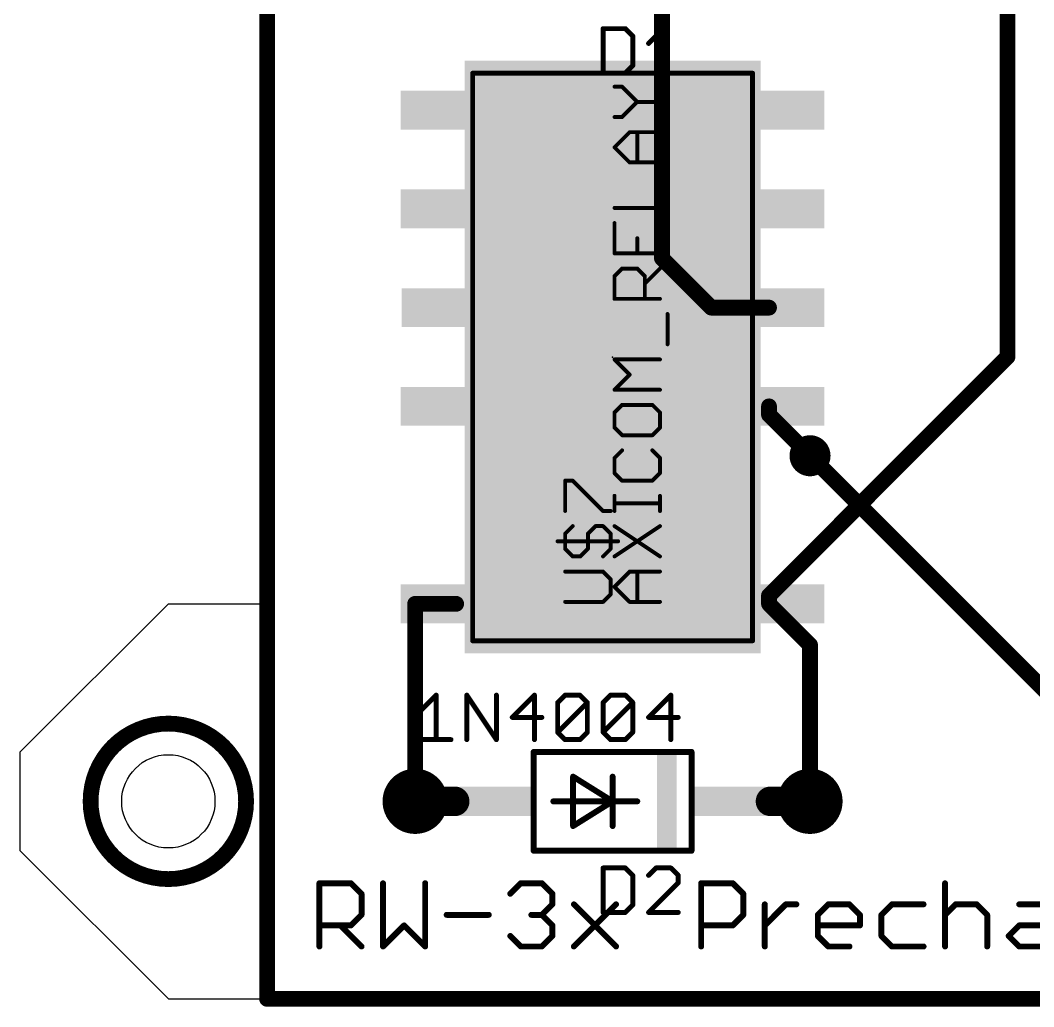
# Model space of a CAD drawing. Extents: x 8.2 to 88.1, y 6.1 to 80.7.
# Drawn here: x 20.32 to 46.4, y 6.15 to 31.52 of the extents above; entities that cross this region are included whole.
import ezdxf

# ---------------------------------------------------------------- set-up
doc = ezdxf.new("R2010")
doc.units = 0
for name, color, linetype in [('1', 22, 'CONTINUOUS'), ('16', 175, 'CONTINUOUS'), ('17', 82, 'CONTINUOUS'), ('18', 82, 'CONTINUOUS'), ('20', 7, 'CONTINUOUS'), ('21', 253, 'CONTINUOUS'), ('23', 7, 'CONTINUOUS'), ('25', 253, 'CONTINUOUS'), ('27', 253, 'CONTINUOUS'), ('39', 22, 'CONTINUOUS'), ('51', 253, 'CONTINUOUS')]:
    doc.layers.add(name, color=color, linetype=linetype)

# ---------------------------------------------------------------- blocks, each defined once
blk = doc.blocks.new('RECT')
blk.add_solid([(-0.5, -0.5), (0.5, -0.5), (-0.5, 0.5), (0.5, 0.5)])
blk = doc.blocks.new('ROUNDP')
at = {"const_width": 0.5}
blk.add_lwpolyline([(0, -0.25, 1), (0, 0.25, 1), (0, -0.25)], format="xyb", dxfattribs=at)
blk = doc.blocks.new('ROUNDV')
at = {"const_width": 0.5}
blk.add_lwpolyline([(0, -0.25, 1), (0, 0.25, 1), (0, -0.25)], format="xyb", dxfattribs=at)

msp = doc.modelspace()

# ---------------------------------------------------------------- linework, layer by layer
at = {"layer": '1', "const_width": 0.4064}
for points in [[(45.72, 22.86), (45.72, 58.42)], [(36.83, 25.4), (36.83, 44.45)], [(38.1, 24.13), (36.83, 25.4)], [(39.585, 24.13), (38.1, 24.13)], [(39.585, 16.725), (45.72, 22.86)], [(39.585, 21.59), (39.585, 21.375)], [(39.585, 21.375), (40.64, 20.32)], [(30.48, 11.43), (30.48, 16.51)], [(30.48, 16.51), (31.535, 16.51)], [(39.585, 16.51), (39.585, 16.725)], [(40.64, 15.455), (39.585, 16.51)], [(40.64, 11.43), (40.64, 15.455)]]:
    msp.add_lwpolyline(points, dxfattribs=at)
at = {"layer": '1', "const_width": 0.2032}
for points in [[(36.9018, 25.4718, 1), (36.7582, 25.3282)], [(36.7284, 25.4, 1), (36.9316, 25.4)], [(38.1, 24.2316, 1), (38.1, 24.0284)], [(38.0282, 24.0582, 1), (38.1718, 24.2018)], [(39.585, 24.0284, 1), (39.585, 24.2316)], [(45.6184, 22.86, 1), (45.8216, 22.86)], [(45.7918, 22.7882, 1), (45.6482, 22.9318)], [(39.6866, 21.59, 1), (39.4834, 21.59)], [(39.4834, 21.375, 1), (39.6866, 21.375)], [(39.6568, 21.4468, 1), (39.5132, 21.3032)], [(40.5682, 20.2482, 1), (40.7118, 20.3918)], [(30.5816, 16.51, 1), (30.3784, 16.51)], [(30.48, 16.6116, 1), (30.48, 16.4084)], [(31.535, 16.4084, 1), (31.535, 16.6116)], [(39.6866, 16.725, 1), (39.4834, 16.725)], [(39.5132, 16.7968, 1), (39.6568, 16.6532)], [(39.6568, 16.5818, 1), (39.5132, 16.4382)], [(39.4834, 16.51, 1), (39.6866, 16.51)], [(40.7416, 15.455, 1), (40.5384, 15.455)], [(40.5682, 15.3832, 1), (40.7118, 15.5268)], [(30.3784, 11.43, 1), (30.5816, 11.43)], [(40.5384, 11.43, 1), (40.7416, 11.43)]]:
    msp.add_lwpolyline(points, format="xyb", dxfattribs=at)
at = {"layer": '16', "const_width": 0.4064}
for points in [[(26.67, 6.35), (26.67, 80.01)], [(40.64, 20.32), (48.26, 12.7)], [(87.63, 6.35), (26.67, 6.35)]]:
    msp.add_lwpolyline(points, dxfattribs=at)
at = {"layer": '16', "const_width": 0.2032}
for points in [[(40.7118, 20.3918, 1), (40.5682, 20.2482)], [(26.67, 6.4516, 1), (26.67, 6.2484)], [(26.5684, 6.35, 1), (26.7716, 6.35)]]:
    msp.add_lwpolyline(points, format="xyb", dxfattribs=at)
at = {"layer": '20'}
for p, q in [((26.67, 16.51), (26.67, 69.85)), ((20.32, 12.7), (24.13, 16.51)), ((24.13, 16.51), (26.67, 16.51)), ((20.32, 10.16), (20.32, 12.7)), ((24.13, 6.35), (20.32, 10.16)), ((24.13, 6.35), (87.3, 6.35))]:
    msp.add_line(p, q, dxfattribs=at)
msp.add_circle((24.13, 11.43), 1.2, dxfattribs=at)
at = {"layer": '21'}
for points, const_width in [([(24.13, 9.43, 1), (24.13, 13.43, 1), (24.13, 9.43)], 0.4064), ([(33.528, 12.7381, 1), (33.528, 12.6619)], 0.0762), ([(33.5661, 12.7, 1), (33.4899, 12.7)], 0.0762), ([(37.6301, 12.7, 1), (37.5539, 12.7)], 0.0762), ([(37.592, 12.6619, 1), (37.592, 12.7381)], 0.0762), ([(34.5821, 12.065, 1), (34.5059, 12.065)], 0.0762), ([(34.5642, 12.0973, 1), (34.5238, 12.0327)], 0.0762), ([(35.5981, 12.065, 1), (35.5219, 12.065)], 0.0762), ([(34.036, 11.4681, 1), (34.036, 11.3919)], 0.0762), ([(35.56, 11.4681, 1), (35.56, 11.3919)], 0.0762), ([(35.5981, 11.43, 1), (35.5219, 11.43)], 0.0762), ([(35.5802, 11.3977, 1), (35.5398, 11.4623)], 0.0762), ([(35.5398, 11.3977, 1), (35.5802, 11.4623)], 0.0762), ([(35.56, 11.3919, 1), (35.56, 11.4681)], 0.0762), ([(36.195, 11.3919, 1), (36.195, 11.4681)], 0.0762), ([(35.5219, 11.43, 1), (35.5981, 11.43)], 0.0762), ([(34.5238, 10.8273, 1), (34.5642, 10.7627)], 0.0762), ([(34.5059, 10.795, 1), (34.5821, 10.795)], 0.0762), ([(35.5219, 10.795, 1), (35.5981, 10.795)], 0.0762), ([(33.528, 10.1981, 1), (33.528, 10.1219)], 0.0762), ([(33.4899, 10.16, 1), (33.5661, 10.16)], 0.0762), ([(37.5539, 10.16, 1), (37.6301, 10.16)], 0.0762), ([(37.592, 10.1219, 1), (37.592, 10.1981)], 0.0762)]:
    msp.add_lwpolyline(points, format="xyb", dxfattribs=dict(at, const_width=const_width))
at = {"layer": '21', "const_width": 0.1524}
for points in [[(33.528, 12.7), (37.592, 12.7)], [(33.528, 12.7), (33.528, 10.16)], [(37.592, 10.16), (37.592, 12.7)], [(34.544, 10.795), (34.544, 12.065)], [(34.544, 12.065), (35.56, 11.43)], [(35.56, 11.43), (35.56, 12.065)], [(35.56, 11.43), (34.036, 11.43)], [(35.56, 11.43), (34.544, 10.795)], [(36.195, 11.43), (35.56, 11.43)], [(35.56, 10.795), (35.56, 11.43)], [(37.592, 10.16), (33.528, 10.16)]]:
    msp.add_lwpolyline(points, dxfattribs=at)
at = {"layer": '23'}
for p in [(35.56, 22.86), (35.56, 11.43)]:
    msp.add_point(p, dxfattribs=at)
at = {"layer": '25'}
for points, const_width in [([(35.3486, 31.3064, 1), (35.285, 31.3064)], 0.0635), ([(35.3168, 31.3381, 1), (35.3168, 31.2747)], 0.0635), ([(35.9111, 31.3289, 1), (35.8663, 31.2839)], 0.0635), ([(35.8887, 31.2747, 1), (35.8887, 31.3381)], 0.0635), ([(36.8992, 31.3064, 1), (36.8357, 31.3064)], 0.0635), ([(36.8899, 31.2839, 1), (36.8449, 31.3289)], 0.0635), ([(36.1112, 31.1158, 1), (36.0476, 31.1158)], 0.0635), ([(36.057, 31.0933, 1), (36.1018, 31.1383)], 0.0635), ([(36.4636, 30.9476, 1), (36.5086, 30.9026)], 0.0635), ([(36.0476, 30.3531, 1), (36.1112, 30.3531)], 0.0635), ([(36.1018, 30.3306, 1), (36.057, 30.3756)], 0.0635), ([(35.285, 30.1625, 1), (35.3486, 30.1625)], 0.0635), ([(35.3168, 30.1943, 1), (35.3168, 30.1308)], 0.0635), ([(35.8663, 30.185, 1), (35.9111, 30.14)], 0.0635), ([(35.8887, 30.1308, 1), (35.8887, 30.1943)], 0.0635), ([(36.4861, 30.1943, 1), (36.4861, 30.1308)], 0.0635), ([(36.8357, 30.1625, 1), (36.8992, 30.1625)], 0.0635), ([(37.2487, 30.1308, 1), (37.2487, 30.1943)], 0.0635), ([(34.3653, 19.6789, 1), (34.3145, 19.6789)], 0.0508), ([(34.3399, 19.7043, 1), (34.3399, 19.6535)], 0.0508), ([(34.5528, 19.6969, 1), (34.5168, 19.6609)], 0.0508), ([(34.5348, 19.6535, 1), (34.5348, 19.7043)], 0.0508), ([(34.3145, 18.8994, 1), (34.3653, 18.8994)], 0.0508), ([(35.3144, 18.9248, 1), (35.3144, 18.874)], 0.0508), ([(35.2964, 18.8814, 1), (35.3324, 18.9174)], 0.0508), ([(35.5092, 18.874, 1), (35.5092, 18.9248)], 0.0508), ([(34.5528, 18.4916, 1), (34.5168, 18.5276)], 0.0508), ([(35.1195, 18.535, 1), (35.1195, 18.4842)], 0.0508), ([(35.1375, 18.4916, 1), (35.1015, 18.5276)], 0.0508), ([(35.3324, 18.5276, 1), (35.2964, 18.4916)], 0.0508), ([(35.3144, 18.4842, 1), (35.3144, 18.535)], 0.0508), ([(34.3219, 18.3327, 1), (34.3579, 18.2967)], 0.0508), ([(34.3653, 18.3147, 1), (34.3145, 18.3147)], 0.0508), ([(34.9066, 18.3327, 1), (34.9426, 18.2967)], 0.0508), ([(34.95, 18.3147, 1), (34.8992, 18.3147)], 0.0508), ([(35.5346, 18.3147, 1), (35.4838, 18.3147)], 0.0508), ([(35.4912, 18.2967, 1), (35.5272, 18.3327)], 0.0508), ([(34.145, 18.1452, 1), (34.145, 18.0944)], 0.0508), ([(35.704, 18.0944, 1), (35.704, 18.1452)], 0.0508), ([(34.3579, 17.9429, 1), (34.3219, 17.9069)], 0.0508), ([(34.3145, 17.9249, 1), (34.3653, 17.9249)], 0.0508), ([(34.5348, 17.7555, 1), (34.5348, 17.7047)], 0.0508), ([(34.5168, 17.7121, 1), (34.5528, 17.7481)], 0.0508), ([(34.7117, 17.7481, 1), (34.7477, 17.7121)], 0.0508), ([(34.7297, 17.7047, 1), (34.7297, 17.7555)], 0.0508), ([(34.8992, 17.9249, 1), (34.95, 17.9249)], 0.0508), ([(34.9426, 17.9069, 1), (34.9066, 17.9429)], 0.0508), ([(35.2964, 17.7481, 1), (35.3324, 17.7121)], 0.0508), ([(35.4838, 17.9249, 1), (35.5346, 17.9249)], 0.0508), ([(35.5272, 17.9069, 1), (35.4912, 17.9429)], 0.0508), ([(34.3399, 17.3657, 1), (34.3399, 17.3149)], 0.0508), ([(35.3324, 17.3583, 1), (35.2964, 17.3223)], 0.0508), ([(35.3144, 17.3149, 1), (35.3144, 17.3657)], 0.0508), ([(35.5346, 17.1454, 1), (35.4838, 17.1454)], 0.0508), ([(35.4912, 17.1274, 1), (35.5272, 17.1634)], 0.0508), ([(35.4838, 16.7556, 1), (35.5346, 16.7556)], 0.0508), ([(35.5272, 16.7376, 1), (35.4912, 16.7736)], 0.0508), ([(34.3399, 16.5862, 1), (34.3399, 16.5354)], 0.0508), ([(35.2964, 16.5788, 1), (35.3324, 16.5428)], 0.0508), ([(35.3144, 16.5354, 1), (35.3144, 16.5862)], 0.0508), ([(35.3486, 9.7164, 1), (35.285, 9.7164)], 0.0635), ([(35.3168, 9.7482, 1), (35.3168, 9.6846)], 0.0635), ([(35.9111, 9.7389, 1), (35.8663, 9.6939)], 0.0635), ([(35.8887, 9.6846, 1), (35.8887, 9.7482)], 0.0635), ([(36.6767, 9.7482, 1), (36.6767, 9.6846)], 0.0635), ([(36.6992, 9.6939, 1), (36.6542, 9.7389)], 0.0635), ([(37.0804, 9.7389, 1), (37.0356, 9.6939)], 0.0635), ([(37.058, 9.6846, 1), (37.058, 9.7482)], 0.0635), ([(28.0543, 9.3231, 1), (27.9781, 9.3231)], 0.0762), ([(28.0162, 9.3612, 1), (28.0162, 9.285)], 0.0762), ([(28.8565, 9.35, 1), (28.8027, 9.2962)], 0.0762), ([(28.8296, 9.285, 1), (28.8296, 9.3612)], 0.0762), ([(29.6914, 9.3231, 1), (29.6152, 9.3231)], 0.0762), ([(30.776, 9.3231, 1), (30.6998, 9.3231)], 0.0762), ([(33.1986, 9.3612, 1), (33.1986, 9.285)], 0.0762), ([(33.2255, 9.2962, 1), (33.1717, 9.35)], 0.0762), ([(33.7678, 9.35, 1), (33.714, 9.2962)], 0.0762), ([(33.7409, 9.285, 1), (33.7409, 9.3612)], 0.0762), ([(36.1112, 9.5258, 1), (36.0476, 9.5258)], 0.0635), ([(36.057, 9.5033, 1), (36.1018, 9.5483)], 0.0635), ([(36.4636, 9.5483, 1), (36.5086, 9.5033)], 0.0635), ([(37.2805, 9.5258, 1), (37.2169, 9.5258)], 0.0635), ([(37.2712, 9.3126, 1), (37.2262, 9.3576)], 0.0635), ([(37.2263, 9.5033, 1), (37.2711, 9.5483)], 0.0635), ([(37.8769, 9.3231, 1), (37.8007, 9.3231)], 0.0762), ([(37.8388, 9.3612, 1), (37.8388, 9.285)], 0.0762), ([(38.6791, 9.35, 1), (38.6253, 9.2962)], 0.0762), ([(38.6522, 9.285, 1), (38.6522, 9.3612)], 0.0762), ([(44.1524, 9.3231, 1), (44.0762, 9.3231)], 0.0762), ([(29.1389, 9.052, 1), (29.0627, 9.052)], 0.0762), ([(34.0502, 9.052, 1), (33.974, 9.052)], 0.0762), ([(37.2169, 9.3351, 1), (37.2805, 9.3351)], 0.0635), ([(38.9615, 9.052, 1), (38.8853, 9.052)], 0.0762), ([(29.0739, 9.0251, 1), (29.1277, 9.0789)], 0.0762), ([(32.9006, 9.0789, 1), (32.9544, 9.0251)], 0.0762), ([(33.9852, 9.0251, 1), (34.039, 9.0789)], 0.0762), ([(38.8965, 9.0251, 1), (38.9503, 9.0789)], 0.0762), ([(33.974, 8.7808, 1), (34.0502, 8.7808)], 0.0762), ([(34.039, 8.7539, 1), (33.9852, 8.8077)], 0.0762), ([(34.5915, 8.8077, 1), (34.5377, 8.7539)], 0.0762), ([(35.3168, 8.6043, 1), (35.3168, 8.5407)], 0.0635), ([(35.6761, 8.7539, 1), (35.6223, 8.8077)], 0.0762), ([(35.8663, 8.595, 1), (35.9111, 8.55)], 0.0635), ([(35.8887, 8.5407, 1), (35.8887, 8.6043)], 0.0635), ([(36.0476, 8.7631, 1), (36.1112, 8.7631)], 0.0635), ([(36.1018, 8.7406, 1), (36.057, 8.7856)], 0.0635), ([(36.4636, 8.595, 1), (36.5086, 8.55)], 0.0635), ([(36.4861, 8.6043, 1), (36.4861, 8.5407)], 0.0635), ([(37.2487, 8.5407, 1), (37.2487, 8.6043)], 0.0635), ([(39.514, 8.7808, 1), (39.4378, 8.7808)], 0.0762), ([(40.0182, 8.8189, 1), (40.0182, 8.7427)], 0.0762), ([(40.0451, 8.7539, 1), (39.9913, 8.8077)], 0.0762), ([(40.2893, 8.7427, 1), (40.2893, 8.8189)], 0.0762), ([(41.1112, 8.8189, 1), (41.1112, 8.7427)], 0.0762), ([(41.1381, 8.7539, 1), (41.0843, 8.8077)], 0.0762), ([(41.6804, 8.8077, 1), (41.6266, 8.7539)], 0.0762), ([(41.6535, 8.7427, 1), (41.6535, 8.8189)], 0.0762), ([(42.7483, 8.8189, 1), (42.7483, 8.7427)], 0.0762), ([(42.7752, 8.7539, 1), (42.7214, 8.8077)], 0.0762), ([(43.5618, 8.7427, 1), (43.5618, 8.8189)], 0.0762), ([(44.3854, 8.8189, 1), (44.3854, 8.7427)], 0.0762), ([(44.4123, 8.7539, 1), (44.3585, 8.8077)], 0.0762), ([(44.9546, 8.8077, 1), (44.9008, 8.7539)], 0.0762), ([(44.9277, 8.7427, 1), (44.9277, 8.8189)], 0.0762), ([(46.0225, 8.8189, 1), (46.0225, 8.7427)], 0.0762), ([(29.0627, 8.5096, 1), (29.1389, 8.5096)], 0.0762), ([(29.1277, 8.4827, 1), (29.0739, 8.5365)], 0.0762), ([(31.2904, 8.5477, 1), (31.2904, 8.4715)], 0.0762), ([(32.375, 8.4715, 1), (32.375, 8.5477)], 0.0762), ([(33.4698, 8.5477, 1), (33.4698, 8.4715)], 0.0762), ([(33.7678, 8.5365, 1), (33.714, 8.4827)], 0.0762), ([(33.714, 8.5365, 1), (33.7678, 8.4827)], 0.0762), ([(33.7409, 8.4715, 1), (33.7409, 8.5477)], 0.0762), ([(35.285, 8.5725, 1), (35.3486, 8.5725)], 0.0635), ([(38.8853, 8.5096, 1), (38.9615, 8.5096)], 0.0762), ([(38.9503, 8.4827, 1), (38.8965, 8.5365)], 0.0762), ([(40.8782, 8.5096, 1), (40.802, 8.5096)], 0.0762), ([(40.8132, 8.5365, 1), (40.867, 8.4827)], 0.0762), ([(41.9628, 8.5096, 1), (41.8866, 8.5096)], 0.0762), ([(41.8978, 8.4827, 1), (41.9516, 8.5365)], 0.0762), ([(42.5153, 8.5096, 1), (42.4391, 8.5096)], 0.0762), ([(42.4503, 8.5365, 1), (42.5041, 8.4827)], 0.0762), ([(44.0874, 8.5365, 1), (44.1412, 8.4827)], 0.0762), ([(45.237, 8.5096, 1), (45.1608, 8.5096)], 0.0762), ([(45.172, 8.4827, 1), (45.2258, 8.5365)], 0.0762), ([(28.0162, 8.2766, 1), (28.0162, 8.2004)], 0.0762), ([(28.5854, 8.2654, 1), (28.5316, 8.2116)], 0.0762), ([(28.8027, 8.2654, 1), (28.8565, 8.2116)], 0.0762), ([(28.8296, 8.2004, 1), (28.8296, 8.2766)], 0.0762), ([(30.2225, 8.2654, 1), (30.1687, 8.2116)], 0.0762), ([(30.2225, 8.2116, 1), (30.1687, 8.2654)], 0.0762), ([(34.0502, 8.2385, 1), (33.974, 8.2385)], 0.0762), ([(33.9852, 8.2116, 1), (34.039, 8.2654)], 0.0762), ([(37.8388, 8.2766, 1), (37.8388, 8.2004)], 0.0762), ([(38.6253, 8.2654, 1), (38.6791, 8.2116)], 0.0762), ([(38.6522, 8.2004, 1), (38.6522, 8.2766)], 0.0762), ([(39.449, 8.2654, 1), (39.5028, 8.2116)], 0.0762), ([(40.8401, 8.2766, 1), (40.8401, 8.2004)], 0.0762), ([(41.8866, 8.2385, 1), (41.9628, 8.2385)], 0.0762), ([(41.9247, 8.2004, 1), (41.9247, 8.2766)], 0.0762), ([(46.0225, 8.2766, 1), (46.0225, 8.2004)], 0.0762), ([(46.0494, 8.2116, 1), (45.9956, 8.2654)], 0.0762), ([(32.9544, 7.9942, 1), (32.9006, 7.9404)], 0.0762), ([(33.974, 7.9673, 1), (34.0502, 7.9673)], 0.0762), ([(34.039, 7.9404, 1), (33.9852, 7.9942)], 0.0762), ([(40.802, 7.9673, 1), (40.8782, 7.9673)], 0.0762), ([(40.867, 7.9942, 1), (40.8132, 7.9404)], 0.0762), ([(42.4391, 7.9673, 1), (42.5153, 7.9673)], 0.0762), ([(42.5041, 7.9942, 1), (42.4503, 7.9404)], 0.0762), ([(45.7783, 7.9942, 1), (45.7245, 7.9404)], 0.0762), ([(45.7245, 7.9942, 1), (45.7783, 7.9404)], 0.0762), ([(27.9781, 7.6962, 1), (28.0543, 7.6962)], 0.0762), ([(29.0739, 7.6693, 1), (29.1277, 7.7231)], 0.0762), ([(29.6152, 7.6962, 1), (29.6914, 7.6962)], 0.0762), ([(29.6264, 7.7231, 1), (29.6802, 7.6693)], 0.0762), ([(30.6998, 7.6962, 1), (30.776, 7.6962)], 0.0762), ([(30.711, 7.6693, 1), (30.7648, 7.7231)], 0.0762), ([(33.1986, 7.7343, 1), (33.1986, 7.6581)], 0.0762), ([(33.1717, 7.6693, 1), (33.2255, 7.7231)], 0.0762), ([(33.714, 7.7231, 1), (33.7678, 7.6693)], 0.0762), ([(33.7409, 7.6581, 1), (33.7409, 7.7343)], 0.0762), ([(34.5377, 7.7231, 1), (34.5915, 7.6693)], 0.0762), ([(35.6223, 7.6693, 1), (35.6761, 7.7231)], 0.0762), ([(37.8007, 7.6962, 1), (37.8769, 7.6962)], 0.0762), ([(39.4378, 7.6962, 1), (39.514, 7.6962)], 0.0762), ([(41.1112, 7.7343, 1), (41.1112, 7.6581)], 0.0762), ([(41.0843, 7.6693, 1), (41.1381, 7.7231)], 0.0762), ([(41.6535, 7.6581, 1), (41.6535, 7.7343)], 0.0762), ([(42.7483, 7.7343, 1), (42.7483, 7.6581)], 0.0762), ([(42.7214, 7.6693, 1), (42.7752, 7.7231)], 0.0762), ([(43.5618, 7.6581, 1), (43.5618, 7.7343)], 0.0762), ([(44.0762, 7.6962, 1), (44.1524, 7.6962)], 0.0762), ([(45.1608, 7.6962, 1), (45.237, 7.6962)], 0.0762), ([(46.0225, 7.7343, 1), (46.0225, 7.6581)], 0.0762), ([(45.9956, 7.6693, 1), (46.0494, 7.7231)], 0.0762)]:
    msp.add_lwpolyline(points, format="xyb", dxfattribs=dict(at, const_width=const_width))
for points, const_width in [([(35.3168, 31.3064), (35.3168, 30.1625)], 0.127), ([(35.8887, 31.3064), (35.3168, 31.3064)], 0.127), ([(36.0794, 31.1158), (35.8887, 31.3064)], 0.127), ([(36.4861, 30.9251), (36.8674, 31.3064)], 0.127), ([(36.8674, 31.3064), (36.8674, 30.1625)], 0.127), ([(36.0794, 30.3531), (36.0794, 31.1158)], 0.127), ([(35.8887, 30.1625), (36.0794, 30.3531)], 0.127), ([(35.3168, 30.1625), (35.8887, 30.1625)], 0.127), ([(36.4861, 30.1625), (37.2487, 30.1625)], 0.127), ([(34.3399, 18.8994), (34.3399, 19.6789)], 0.1016), ([(34.3399, 19.6789), (34.5348, 19.6789)], 0.1016), ([(34.5348, 19.6789), (35.3144, 18.8994)], 0.1016), ([(35.3144, 18.8994), (35.5092, 18.8994)], 0.1016), ([(34.3399, 18.3147), (34.5348, 18.5096)], 0.1016), ([(35.1195, 18.5096), (34.9246, 18.3147)], 0.1016), ([(35.3144, 18.5096), (35.1195, 18.5096)], 0.1016), ([(35.5092, 18.3147), (35.3144, 18.5096)], 0.1016), ([(34.3399, 17.9249), (34.3399, 18.3147)], 0.1016), ([(34.9246, 18.3147), (34.9246, 17.9249)], 0.1016), ([(35.5092, 17.9249), (35.5092, 18.3147)], 0.1016), ([(34.145, 18.1198), (35.704, 18.1198)], 0.1016), ([(34.5348, 17.7301), (34.3399, 17.9249)], 0.1016), ([(34.7297, 17.7301), (34.5348, 17.7301)], 0.1016), ([(34.9246, 17.9249), (34.7297, 17.7301)], 0.1016), ([(35.3144, 17.7301), (35.5092, 17.9249)], 0.1016), ([(35.3144, 17.3403), (34.3399, 17.3403)], 0.1016), ([(35.5092, 17.1454), (35.3144, 17.3403)], 0.1016), ([(35.5092, 16.7556), (35.5092, 17.1454)], 0.1016), ([(35.3144, 16.5608), (35.5092, 16.7556)], 0.1016), ([(34.3399, 16.5608), (35.3144, 16.5608)], 0.1016), ([(35.3168, 9.7164), (35.3168, 8.5725)], 0.127), ([(35.8887, 9.7164), (35.3168, 9.7164)], 0.127), ([(36.0794, 9.5258), (35.8887, 9.7164)], 0.127), ([(36.6767, 9.7164), (36.4861, 9.5258)], 0.127), ([(37.058, 9.7164), (36.6767, 9.7164)], 0.127), ([(37.2487, 9.5258), (37.058, 9.7164)], 0.127), ([(28.0162, 7.6962), (28.0162, 9.3231)], 0.1524), ([(28.0162, 9.3231), (28.8296, 9.3231)], 0.1524), ([(28.8296, 9.3231), (29.1008, 9.052)], 0.1524), ([(29.6533, 9.3231), (29.6533, 7.6962)], 0.1524), ([(30.7379, 7.6962), (30.7379, 9.3231)], 0.1524), ([(32.9275, 9.052), (33.1986, 9.3231)], 0.1524), ([(33.1986, 9.3231), (33.7409, 9.3231)], 0.1524), ([(33.7409, 9.3231), (34.0121, 9.052)], 0.1524), ([(36.0794, 8.7631), (36.0794, 9.5258)], 0.127), ([(36.4861, 8.5725), (37.2487, 9.3351)], 0.127), ([(37.2487, 9.3351), (37.2487, 9.5258)], 0.127), ([(37.8388, 7.6962), (37.8388, 9.3231)], 0.1524), ([(37.8388, 9.3231), (38.6522, 9.3231)], 0.1524), ([(38.6522, 9.3231), (38.9234, 9.052)], 0.1524), ([(44.1143, 9.3231), (44.1143, 7.6962)], 0.1524), ([(29.1008, 9.052), (29.1008, 8.5096)], 0.1524), ([(34.0121, 9.052), (34.0121, 8.7808)], 0.1524), ([(38.9234, 9.052), (38.9234, 8.5096)], 0.1524), ([(34.0121, 8.7808), (33.7409, 8.5096)], 0.1524), ([(34.5646, 8.7808), (35.6492, 7.6962)], 0.1524), ([(34.5646, 7.6962), (35.6492, 8.7808)], 0.1524), ([(35.3168, 8.5725), (35.8887, 8.5725)], 0.127), ([(35.8887, 8.5725), (36.0794, 8.7631)], 0.127), ([(37.2487, 8.5725), (36.4861, 8.5725)], 0.127), ([(39.4759, 7.6962), (39.4759, 8.7808)], 0.1524), ([(39.4759, 8.2385), (40.0182, 8.7808)], 0.1524), ([(40.0182, 8.7808), (40.2893, 8.7808)], 0.1524), ([(40.8401, 8.5096), (41.1112, 8.7808)], 0.1524), ([(41.1112, 8.7808), (41.6535, 8.7808)], 0.1524), ([(41.6535, 8.7808), (41.9247, 8.5096)], 0.1524), ([(42.7483, 8.7808), (42.4772, 8.5096)], 0.1524), ([(43.5618, 8.7808), (42.7483, 8.7808)], 0.1524), ([(44.1143, 8.5096), (44.3854, 8.7808)], 0.1524), ([(44.3854, 8.7808), (44.9277, 8.7808)], 0.1524), ([(44.9277, 8.7808), (45.1989, 8.5096)], 0.1524), ([(46.0225, 8.7808), (46.5648, 8.7808)], 0.1524), ([(29.1008, 8.5096), (28.8296, 8.2385)], 0.1524), ([(31.2904, 8.5096), (32.375, 8.5096)], 0.1524), ([(33.7409, 8.5096), (33.4698, 8.5096)], 0.1524), ([(33.7409, 8.5096), (34.0121, 8.2385)], 0.1524), ([(38.9234, 8.5096), (38.6522, 8.2385)], 0.1524), ([(40.8401, 7.9673), (40.8401, 8.5096)], 0.1524), ([(41.9247, 8.5096), (41.9247, 8.2385)], 0.1524), ([(42.4772, 8.5096), (42.4772, 7.9673)], 0.1524), ([(45.1989, 8.5096), (45.1989, 7.6962)], 0.1524), ([(28.8296, 8.2385), (28.0162, 8.2385)], 0.1524), ([(28.5585, 8.2385), (29.1008, 7.6962)], 0.1524), ([(29.6533, 7.6962), (30.1956, 8.2385)], 0.1524), ([(30.1956, 8.2385), (30.7379, 7.6962)], 0.1524), ([(34.0121, 8.2385), (34.0121, 7.9673)], 0.1524), ([(38.6522, 8.2385), (37.8388, 8.2385)], 0.1524), ([(41.9247, 8.2385), (40.8401, 8.2385)], 0.1524), ([(45.7514, 7.9673), (46.0225, 8.2385)], 0.1524), ([(46.0225, 8.2385), (46.836, 8.2385)], 0.1524), ([(33.1986, 7.6962), (32.9275, 7.9673)], 0.1524), ([(34.0121, 7.9673), (33.7409, 7.6962)], 0.1524), ([(41.1112, 7.6962), (40.8401, 7.9673)], 0.1524), ([(42.4772, 7.9673), (42.7483, 7.6962)], 0.1524), ([(46.0225, 7.6962), (45.7514, 7.9673)], 0.1524), ([(33.7409, 7.6962), (33.1986, 7.6962)], 0.1524), ([(41.6535, 7.6962), (41.1112, 7.6962)], 0.1524), ([(42.7483, 7.6962), (43.5618, 7.6962)], 0.1524), ([(46.836, 7.6962), (46.0225, 7.6962)], 0.1524)]:
    msp.add_lwpolyline(points, dxfattribs=dict(at, const_width=const_width))
at = {"layer": '27'}
for points, const_width in [([(35.8048, 29.8128), (35.6099, 29.8128)], 0.1016), ([(36.1946, 29.423), (35.8048, 29.8128)], 0.1016), ([(35.8048, 29.0333), (36.1946, 29.423)], 0.1016), ([(36.1946, 29.423), (36.7792, 29.423)], 0.1016), ([(35.6099, 29.0333), (35.8048, 29.0333)], 0.1016), ([(35.6099, 28.2537), (35.9997, 28.6435)], 0.1016), ([(35.9997, 28.6435), (36.7792, 28.6435)], 0.1016), ([(36.1946, 27.864), (36.1946, 28.6435)], 0.1016), ([(35.9997, 27.864), (35.6099, 28.2537)], 0.1016), ([(36.7792, 27.864), (35.9997, 27.864)], 0.1016), ([(36.7792, 26.6947), (36.7792, 27.4742)], 0.1016), ([(35.6099, 26.6947), (36.7792, 26.6947)], 0.1016), ([(35.6099, 26.3049), (35.6099, 25.5254)], 0.1016), ([(36.7792, 25.5254), (36.7792, 26.3049)], 0.1016), ([(36.1946, 25.5254), (36.1946, 25.9151)], 0.1016), ([(35.6099, 25.5254), (36.7792, 25.5254)], 0.1016), ([(35.6099, 24.9407), (35.8048, 25.1356)], 0.1016), ([(35.8048, 25.1356), (36.1946, 25.1356)], 0.1016), ([(36.1946, 25.1356), (36.3895, 24.9407)], 0.1016), ([(36.3895, 24.7458), (36.7792, 25.1356)], 0.1016), ([(35.6099, 24.3561), (35.6099, 24.9407)], 0.1016), ([(36.3895, 24.9407), (36.3895, 24.3561)], 0.1016), ([(36.7792, 24.3561), (35.6099, 24.3561)], 0.1016), ([(36.974, 23.1868), (36.974, 23.9663)], 0.1016), ([(35.9997, 22.4072), (35.6099, 22.797)], 0.1016), ([(35.6099, 22.797), (36.7792, 22.797)], 0.1016), ([(35.6099, 22.0175), (35.9997, 22.4072)], 0.1016), ([(36.7792, 22.0175), (35.6099, 22.0175)], 0.1016), ([(35.8048, 21.6277), (35.6099, 21.4328)], 0.1016), ([(36.5844, 21.6277), (35.8048, 21.6277)], 0.1016), ([(36.7792, 21.4328), (36.5844, 21.6277)], 0.1016), ([(35.6099, 21.4328), (35.6099, 21.043)], 0.1016), ([(36.7792, 21.043), (36.7792, 21.4328)], 0.1016), ([(35.6099, 21.043), (35.8048, 20.8482)], 0.1016), ([(35.8048, 20.8482), (36.5844, 20.8482)], 0.1016), ([(36.5844, 20.8482), (36.7792, 21.043)], 0.1016), ([(35.8048, 20.4584), (35.6099, 20.2635)], 0.1016), ([(36.7792, 20.2635), (36.5844, 20.4584)], 0.1016), ([(35.6099, 20.2635), (35.6099, 19.8737)], 0.1016), ([(36.7792, 19.8737), (36.7792, 20.2635)], 0.1016), ([(35.6099, 19.8737), (35.8048, 19.6789)], 0.1016), ([(36.5844, 19.6789), (36.7792, 19.8737)], 0.1016), ([(35.8048, 19.6789), (36.5844, 19.6789)], 0.1016), ([(35.6099, 18.8994), (35.6099, 19.2891)], 0.1016), ([(36.7792, 18.8994), (36.7792, 19.2891)], 0.1016), ([(36.7792, 19.0942), (35.6099, 19.0942)], 0.1016), ([(35.6099, 17.7301), (36.7792, 18.5096)], 0.1016), ([(35.6099, 18.5096), (36.7792, 17.7301)], 0.1016), ([(35.6099, 16.9505), (35.9997, 17.3403)], 0.1016), ([(35.9997, 17.3403), (36.7792, 17.3403)], 0.1016), ([(36.1946, 16.5608), (36.1946, 17.3403)], 0.1016), ([(35.9997, 16.5608), (35.6099, 16.9505)], 0.1016), ([(36.7792, 16.5608), (35.9997, 16.5608)], 0.1016), ([(30.6392, 13.7801), (31.0205, 14.1614)], 0.127), ([(31.0205, 14.1614), (31.0205, 13.0175)], 0.127), ([(31.8085, 13.0175), (31.8085, 14.1614)], 0.127), ([(31.8085, 14.1614), (32.5711, 13.0175)], 0.127), ([(32.5711, 13.0175), (32.5711, 14.1614)], 0.127), ([(33.5497, 14.1614), (32.9778, 13.5894)], 0.127), ([(33.5497, 13.0175), (33.5497, 14.1614)], 0.127), ([(34.1471, 13.9708), (34.3377, 14.1614)], 0.127), ([(34.3377, 14.1614), (34.719, 14.1614)], 0.127), ([(34.719, 14.1614), (34.9097, 13.9708)], 0.127), ([(35.3164, 13.9708), (35.507, 14.1614)], 0.127), ([(35.507, 14.1614), (35.8883, 14.1614)], 0.127), ([(35.8883, 14.1614), (36.079, 13.9708)], 0.127), ([(37.0576, 14.1614), (36.4857, 13.5894)], 0.127), ([(37.0576, 13.0175), (37.0576, 14.1614)], 0.127), ([(34.1471, 13.2081), (34.1471, 13.9708)], 0.127), ([(34.1471, 13.2081), (34.9097, 13.9708)], 0.127), ([(34.9097, 13.9708), (34.9097, 13.2081)], 0.127), ([(35.3164, 13.2081), (35.3164, 13.9708)], 0.127), ([(35.3164, 13.2081), (36.079, 13.9708)], 0.127), ([(36.079, 13.9708), (36.079, 13.2081)], 0.127), ([(32.9778, 13.5894), (33.7404, 13.5894)], 0.127), ([(36.4857, 13.5894), (37.2483, 13.5894)], 0.127), ([(30.6392, 13.0175), (31.4018, 13.0175)], 0.127), ([(34.3377, 13.0175), (34.1471, 13.2081)], 0.127), ([(34.719, 13.0175), (34.3377, 13.0175)], 0.127), ([(34.9097, 13.2081), (34.719, 13.0175)], 0.127), ([(35.507, 13.0175), (35.3164, 13.2081)], 0.127), ([(35.8883, 13.0175), (35.507, 13.0175)], 0.127), ([(36.079, 13.2081), (35.8883, 13.0175)], 0.127)]:
    msp.add_lwpolyline(points, dxfattribs=dict(at, const_width=const_width))
for points, const_width in [([(35.6099, 29.8382, 1), (35.6099, 29.7874)], 0.0508), ([(35.8228, 29.8308, 1), (35.7868, 29.7948)], 0.0508), ([(35.8048, 29.7874, 1), (35.8048, 29.8382)], 0.0508), ([(36.1946, 29.4484, 1), (36.1946, 29.3976)], 0.0508), ([(36.2126, 29.405, 1), (36.1766, 29.441)], 0.0508), ([(36.1766, 29.405, 1), (36.2126, 29.441)], 0.0508), ([(36.7792, 29.3976, 1), (36.7792, 29.4484)], 0.0508), ([(35.6099, 29.0587, 1), (35.6099, 29.0079)], 0.0508), ([(35.7868, 29.0513, 1), (35.8228, 29.0153)], 0.0508), ([(35.8048, 29.0079, 1), (35.8048, 29.0587)], 0.0508), ([(35.9997, 28.6689, 1), (35.9997, 28.6181)], 0.0508), ([(36.0177, 28.6255, 1), (35.9817, 28.6615)], 0.0508), ([(36.22, 28.6435, 1), (36.1692, 28.6435)], 0.0508), ([(36.7792, 28.6181, 1), (36.7792, 28.6689)], 0.0508), ([(35.6279, 28.2717, 1), (35.5919, 28.2357)], 0.0508), ([(35.5919, 28.2717, 1), (35.6279, 28.2357)], 0.0508), ([(35.9997, 27.8894, 1), (35.9997, 27.8386)], 0.0508), ([(35.9817, 27.846, 1), (36.0177, 27.882)], 0.0508), ([(36.7792, 27.8386, 1), (36.7792, 27.8894)], 0.0508), ([(36.1692, 27.864, 1), (36.22, 27.864)], 0.0508), ([(36.8046, 27.4742, 1), (36.7538, 27.4742)], 0.0508), ([(35.6099, 26.7201, 1), (35.6099, 26.6693)], 0.0508), ([(36.7538, 26.6947, 1), (36.8046, 26.6947)], 0.0508), ([(36.7792, 26.6693, 1), (36.7792, 26.7201)], 0.0508), ([(35.6353, 26.3049, 1), (35.5845, 26.3049)], 0.0508), ([(36.8046, 26.3049, 1), (36.7538, 26.3049)], 0.0508), ([(36.22, 25.9151, 1), (36.1692, 25.9151)], 0.0508), ([(35.6099, 25.5508, 1), (35.6099, 25.5)], 0.0508), ([(36.7792, 25.5, 1), (36.7792, 25.5508)], 0.0508), ([(35.5845, 25.5254, 1), (35.6353, 25.5254)], 0.0508), ([(36.1692, 25.5254, 1), (36.22, 25.5254)], 0.0508), ([(36.7538, 25.5254, 1), (36.8046, 25.5254)], 0.0508), ([(35.8048, 25.161, 1), (35.8048, 25.1102)], 0.0508), ([(35.8228, 25.1176, 1), (35.7868, 25.1536)], 0.0508), ([(36.2126, 25.1536, 1), (36.1766, 25.1176)], 0.0508), ([(36.1946, 25.1102, 1), (36.1946, 25.161)], 0.0508), ([(36.7972, 25.1176, 1), (36.7612, 25.1536)], 0.0508), ([(35.5919, 24.9587, 1), (35.6279, 24.9227)], 0.0508), ([(35.6353, 24.9407, 1), (35.5845, 24.9407)], 0.0508), ([(36.3715, 24.7638, 1), (36.4075, 24.7278)], 0.0508), ([(36.4149, 24.9407, 1), (36.3641, 24.9407)], 0.0508), ([(36.3715, 24.9227, 1), (36.4075, 24.9587)], 0.0508), ([(35.6099, 24.3815, 1), (35.6099, 24.3307)], 0.0508), ([(35.5845, 24.3561, 1), (35.6353, 24.3561)], 0.0508), ([(36.3641, 24.3561, 1), (36.4149, 24.3561)], 0.0508), ([(36.7792, 24.3307, 1), (36.7792, 24.3815)], 0.0508), ([(36.9994, 23.9663, 1), (36.9486, 23.9663)], 0.0508), ([(36.9486, 23.1868, 1), (36.9994, 23.1868)], 0.0508), ([(35.6279, 22.815, 1), (35.5919, 22.779)], 0.0508), ([(35.6099, 22.8224, 1), (35.6099, 22.7716)], 0.0508), ([(36.7792, 22.7716, 1), (36.7792, 22.8224)], 0.0508), ([(36.0177, 22.3892, 1), (35.9817, 22.4252)], 0.0508), ([(35.9817, 22.3892, 1), (36.0177, 22.4252)], 0.0508), ([(35.5919, 22.0355, 1), (35.6279, 21.9995)], 0.0508), ([(35.6099, 22.0429, 1), (35.6099, 21.9921)], 0.0508), ([(36.7792, 21.9921, 1), (36.7792, 22.0429)], 0.0508), ([(35.8048, 21.6531, 1), (35.8048, 21.6023)], 0.0508), ([(35.8228, 21.6097, 1), (35.7868, 21.6457)], 0.0508), ([(36.6024, 21.6457, 1), (36.5664, 21.6097)], 0.0508), ([(36.5844, 21.6023, 1), (36.5844, 21.6531)], 0.0508), ([(35.5919, 21.4508, 1), (35.6279, 21.4148)], 0.0508), ([(35.6353, 21.4328, 1), (35.5845, 21.4328)], 0.0508), ([(36.8046, 21.4328, 1), (36.7538, 21.4328)], 0.0508), ([(36.7612, 21.4148, 1), (36.7972, 21.4508)], 0.0508), ([(35.6279, 21.061, 1), (35.5919, 21.025)], 0.0508), ([(35.5845, 21.043, 1), (35.6353, 21.043)], 0.0508), ([(35.8048, 20.8736, 1), (35.8048, 20.8228)], 0.0508), ([(35.7868, 20.8302, 1), (35.8228, 20.8662)], 0.0508), ([(36.5664, 20.8662, 1), (36.6024, 20.8302)], 0.0508), ([(36.5844, 20.8228, 1), (36.5844, 20.8736)], 0.0508), ([(36.7538, 21.043, 1), (36.8046, 21.043)], 0.0508), ([(36.7972, 21.025, 1), (36.7612, 21.061)], 0.0508), ([(35.8228, 20.4404, 1), (35.7868, 20.4764)], 0.0508), ([(36.6024, 20.4764, 1), (36.5664, 20.4404)], 0.0508), ([(35.5919, 20.2815, 1), (35.6279, 20.2455)], 0.0508), ([(35.6353, 20.2635, 1), (35.5845, 20.2635)], 0.0508), ([(36.8046, 20.2635, 1), (36.7538, 20.2635)], 0.0508), ([(36.7612, 20.2455, 1), (36.7972, 20.2815)], 0.0508), ([(35.6279, 19.8917, 1), (35.5919, 19.8557)], 0.0508), ([(35.5845, 19.8737, 1), (35.6353, 19.8737)], 0.0508), ([(36.7538, 19.8737, 1), (36.8046, 19.8737)], 0.0508), ([(36.7972, 19.8557, 1), (36.7612, 19.8917)], 0.0508), ([(35.8048, 19.7043, 1), (35.8048, 19.6535)], 0.0508), ([(35.7868, 19.6609, 1), (35.8228, 19.6969)], 0.0508), ([(36.5664, 19.6969, 1), (36.6024, 19.6609)], 0.0508), ([(36.5844, 19.6535, 1), (36.5844, 19.7043)], 0.0508), ([(35.6353, 19.2891, 1), (35.5845, 19.2891)], 0.0508), ([(36.8046, 19.2891, 1), (36.7538, 19.2891)], 0.0508), ([(35.6099, 19.1196, 1), (35.6099, 19.0688)], 0.0508), ([(36.7792, 19.0688, 1), (36.7792, 19.1196)], 0.0508), ([(35.5845, 18.8994, 1), (35.6353, 18.8994)], 0.0508), ([(36.7538, 18.8994, 1), (36.8046, 18.8994)], 0.0508), ([(35.624, 18.5307, 1), (35.5958, 18.4885)], 0.0508), ([(36.7933, 18.4885, 1), (36.7651, 18.5307)], 0.0508), ([(35.5958, 17.7512, 1), (35.624, 17.709)], 0.0508), ([(36.7651, 17.709, 1), (36.7933, 17.7512)], 0.0508), ([(35.9997, 17.3657, 1), (35.9997, 17.3149)], 0.0508), ([(36.0177, 17.3223, 1), (35.9817, 17.3583)], 0.0508), ([(36.22, 17.3403, 1), (36.1692, 17.3403)], 0.0508), ([(36.7792, 17.3149, 1), (36.7792, 17.3657)], 0.0508), ([(35.6279, 16.9685, 1), (35.5919, 16.9325)], 0.0508), ([(35.5919, 16.9685, 1), (35.6279, 16.9325)], 0.0508), ([(35.9997, 16.5862, 1), (35.9997, 16.5354)], 0.0508), ([(35.9817, 16.5428, 1), (36.0177, 16.5788)], 0.0508), ([(36.1692, 16.5608, 1), (36.22, 16.5608)], 0.0508), ([(36.7792, 16.5354, 1), (36.7792, 16.5862)], 0.0508), ([(31.0523, 14.1614, 1), (30.9888, 14.1614)], 0.0635), ([(31.043, 14.1389, 1), (30.998, 14.1839)], 0.0635), ([(31.8349, 14.179, 1), (31.7821, 14.1438)], 0.0635), ([(31.8403, 14.1614, 1), (31.7768, 14.1614)], 0.0635), ([(32.6029, 14.1614, 1), (32.5393, 14.1614)], 0.0635), ([(33.5815, 14.1614, 1), (33.5179, 14.1614)], 0.0635), ([(33.5722, 14.139, 1), (33.5272, 14.1838)], 0.0635), ([(34.3377, 14.1932, 1), (34.3377, 14.1296)], 0.0635), ([(34.3602, 14.1389, 1), (34.3152, 14.1839)], 0.0635), ([(34.7414, 14.1839, 1), (34.6966, 14.1389)], 0.0635), ([(34.719, 14.1296, 1), (34.719, 14.1932)], 0.0635), ([(35.507, 14.1932, 1), (35.507, 14.1296)], 0.0635), ([(35.5295, 14.1389, 1), (35.4845, 14.1839)], 0.0635), ([(35.9107, 14.1839, 1), (35.8659, 14.1389)], 0.0635), ([(35.8883, 14.1296, 1), (35.8883, 14.1932)], 0.0635), ([(37.0894, 14.1614, 1), (37.0258, 14.1614)], 0.0635), ([(37.0801, 14.139, 1), (37.0351, 14.1838)], 0.0635), ([(30.6167, 13.8026, 1), (30.6617, 13.7576)], 0.0635), ([(34.1789, 13.9708, 1), (34.1153, 13.9708)], 0.0635), ([(34.1246, 13.9933, 1), (34.1696, 13.9483)], 0.0635), ([(34.9415, 13.9708, 1), (34.8779, 13.9708)], 0.0635), ([(34.9322, 13.9484, 1), (34.8872, 13.9932)], 0.0635), ([(34.8873, 13.9483, 1), (34.9321, 13.9933)], 0.0635), ([(35.3482, 13.9708, 1), (35.2846, 13.9708)], 0.0635), ([(35.2939, 13.9933, 1), (35.3389, 13.9483)], 0.0635), ([(36.1108, 13.9708, 1), (36.0472, 13.9708)], 0.0635), ([(36.1015, 13.9484, 1), (36.0565, 13.9932)], 0.0635), ([(36.0566, 13.9483, 1), (36.1014, 13.9933)], 0.0635), ([(32.9778, 13.6212, 1), (32.9778, 13.5577)], 0.0635), ([(32.9553, 13.6118, 1), (33.0003, 13.567)], 0.0635), ([(33.7404, 13.5577, 1), (33.7404, 13.6212)], 0.0635), ([(36.4857, 13.6212, 1), (36.4857, 13.5577)], 0.0635), ([(36.4632, 13.6118, 1), (36.5082, 13.567)], 0.0635), ([(37.2483, 13.5577, 1), (37.2483, 13.6212)], 0.0635), ([(30.6392, 13.0493, 1), (30.6392, 12.9857)], 0.0635), ([(30.9888, 13.0175, 1), (31.0523, 13.0175)], 0.0635), ([(31.4018, 12.9857, 1), (31.4018, 13.0493)], 0.0635), ([(31.7768, 13.0175, 1), (31.8403, 13.0175)], 0.0635), ([(32.5393, 13.0175, 1), (32.6029, 13.0175)], 0.0635), ([(32.5447, 12.9999, 1), (32.5975, 13.0351)], 0.0635), ([(33.5179, 13.0175, 1), (33.5815, 13.0175)], 0.0635), ([(34.1696, 13.2306, 1), (34.1246, 13.1856)], 0.0635), ([(34.1153, 13.2081, 1), (34.1789, 13.2081)], 0.0635), ([(34.1246, 13.2305, 1), (34.1696, 13.1857)], 0.0635), ([(34.3377, 13.0493, 1), (34.3377, 12.9857)], 0.0635), ([(34.3152, 12.995, 1), (34.3602, 13.04)], 0.0635), ([(34.6966, 13.04, 1), (34.7414, 12.995)], 0.0635), ([(34.719, 12.9857, 1), (34.719, 13.0493)], 0.0635), ([(34.8779, 13.2081, 1), (34.9415, 13.2081)], 0.0635), ([(34.9321, 13.1856, 1), (34.8873, 13.2306)], 0.0635), ([(35.3389, 13.2306, 1), (35.2939, 13.1856)], 0.0635), ([(35.2846, 13.2081, 1), (35.3482, 13.2081)], 0.0635), ([(35.2939, 13.2305, 1), (35.3389, 13.1857)], 0.0635), ([(35.507, 13.0493, 1), (35.507, 12.9857)], 0.0635), ([(35.4845, 12.995, 1), (35.5295, 13.04)], 0.0635), ([(35.8659, 13.04, 1), (35.9107, 12.995)], 0.0635), ([(35.8883, 12.9857, 1), (35.8883, 13.0493)], 0.0635), ([(36.0472, 13.2081, 1), (36.1108, 13.2081)], 0.0635), ([(36.1014, 13.1856, 1), (36.0566, 13.2306)], 0.0635), ([(37.0258, 13.0175, 1), (37.0894, 13.0175)], 0.0635)]:
    msp.add_lwpolyline(points, format="xyb", dxfattribs=dict(at, const_width=const_width))
at = {"layer": '51'}
for points, const_width in [([(31.96, 15.56), (31.96, 30.16)], 0.127), ([(31.96, 30.16), (39.16, 30.16)], 0.127), ([(39.16, 30.16), (39.16, 15.56)], 0.127), ([(39.16, 15.56), (31.96, 15.56)], 0.127), ([(30.48, 11.43), (31.496, 11.43)], 0.762), ([(40.64, 11.43), (39.624, 11.43)], 0.762)]:
    msp.add_lwpolyline(points, dxfattribs=dict(at, const_width=const_width))
for points, const_width in [([(31.9917, 30.16, 1), (31.9283, 30.16)], 0.0635), ([(31.96, 30.1917, 1), (31.96, 30.1283)], 0.0635), ([(39.1918, 30.16, 1), (39.1283, 30.16)], 0.0635), ([(39.16, 30.1283, 1), (39.16, 30.1917)], 0.0635), ([(31.96, 15.5918, 1), (31.96, 15.5282)], 0.0635), ([(31.9283, 15.56, 1), (31.9917, 15.56)], 0.0635), ([(39.1283, 15.56, 1), (39.1918, 15.56)], 0.0635), ([(39.16, 15.5282, 1), (39.16, 15.5918)], 0.0635), ([(30.48, 11.6205, 1), (30.48, 11.2395)], 0.381), ([(31.496, 11.2395, 1), (31.496, 11.6205)], 0.381), ([(39.624, 11.6205, 1), (39.624, 11.2395)], 0.381), ([(40.64, 11.2395, 1), (40.64, 11.6205)], 0.381)]:
    msp.add_lwpolyline(points, format="xyb", dxfattribs=dict(at, const_width=const_width))

# ---------------------------------------------------------------- block references
at = {"layer": '1', "xscale": 2.85, "rotation": 180}
for p in [(31.535, 29.21), (39.585, 29.21), (31.535, 26.67), (39.585, 26.67), (31.56, 24.13), (39.585, 24.13), (31.535, 21.59), (39.585, 21.59), (31.535, 16.51), (39.585, 16.51)]:
    msp.add_blockref('RECT', p, dxfattribs=at)
at = {"layer": '17', "xscale": 1.6764, "yscale": 1.6764, "rotation": 180}
for p in [(30.48, 11.43), (30.48, 11.43), (40.64, 11.43), (40.64, 11.43)]:
    msp.add_blockref('ROUNDP', p, dxfattribs=at)
at = {"layer": '18', "xscale": 1.0556, "yscale": 1.0556}
msp.add_blockref('ROUNDV', (40.64, 20.32), dxfattribs=at)
msp.add_blockref('ROUNDV', (40.64, 20.32), dxfattribs=at)
at = {"layer": '21', "rotation": 180}
for p, xscale, yscale in [((36.957, 11.43), 0.508, 2.54), ((32.5755, 11.43), 1.905, 0.762), ((38.5445, 11.43), 1.905, 0.762)]:
    msp.add_blockref('RECT', p, dxfattribs=dict(at, xscale=xscale, yscale=yscale))
at = {"layer": '39', "xscale": 15.24, "yscale": 7.62, "rotation": 90}
msp.add_blockref('RECT', (35.56, 22.86), dxfattribs=at)

doc.saveas('drawing.dxf')
